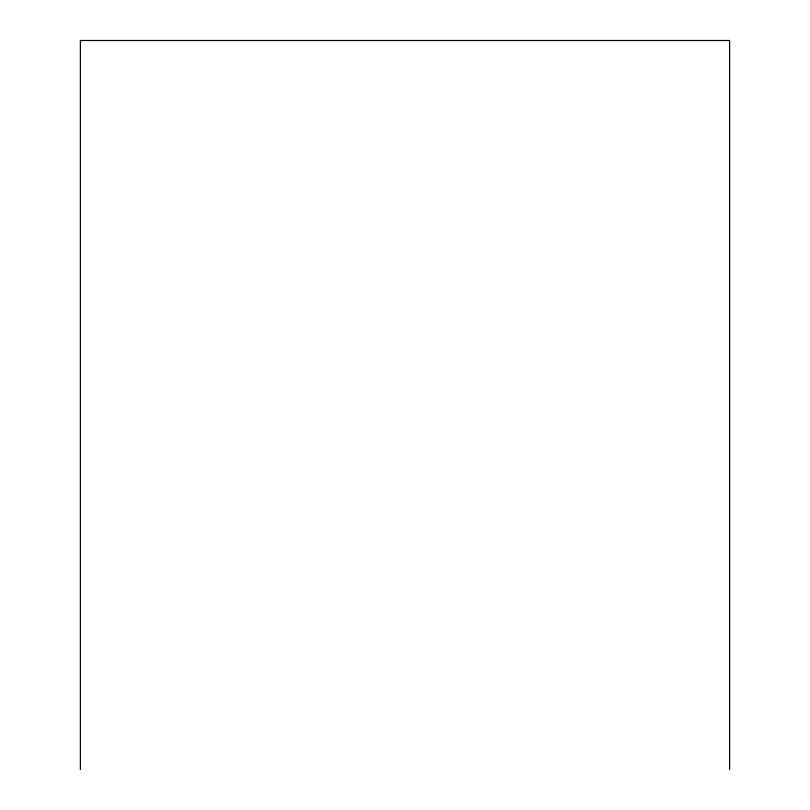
<?xml version="1.0" encoding="UTF-8"?>
<svg xmlns="http://www.w3.org/2000/svg" width="810" height="810" viewBox="0 0 810 810"><rect width="100%" height="100%" fill="white"/><g stroke="black" fill="none" stroke-linecap="round" stroke-linejoin="round"><path stroke-width="1.21" d="M729.628 769.5L729.628 40.5L80.372 40.5L80.372 769.5"/></g></svg>
